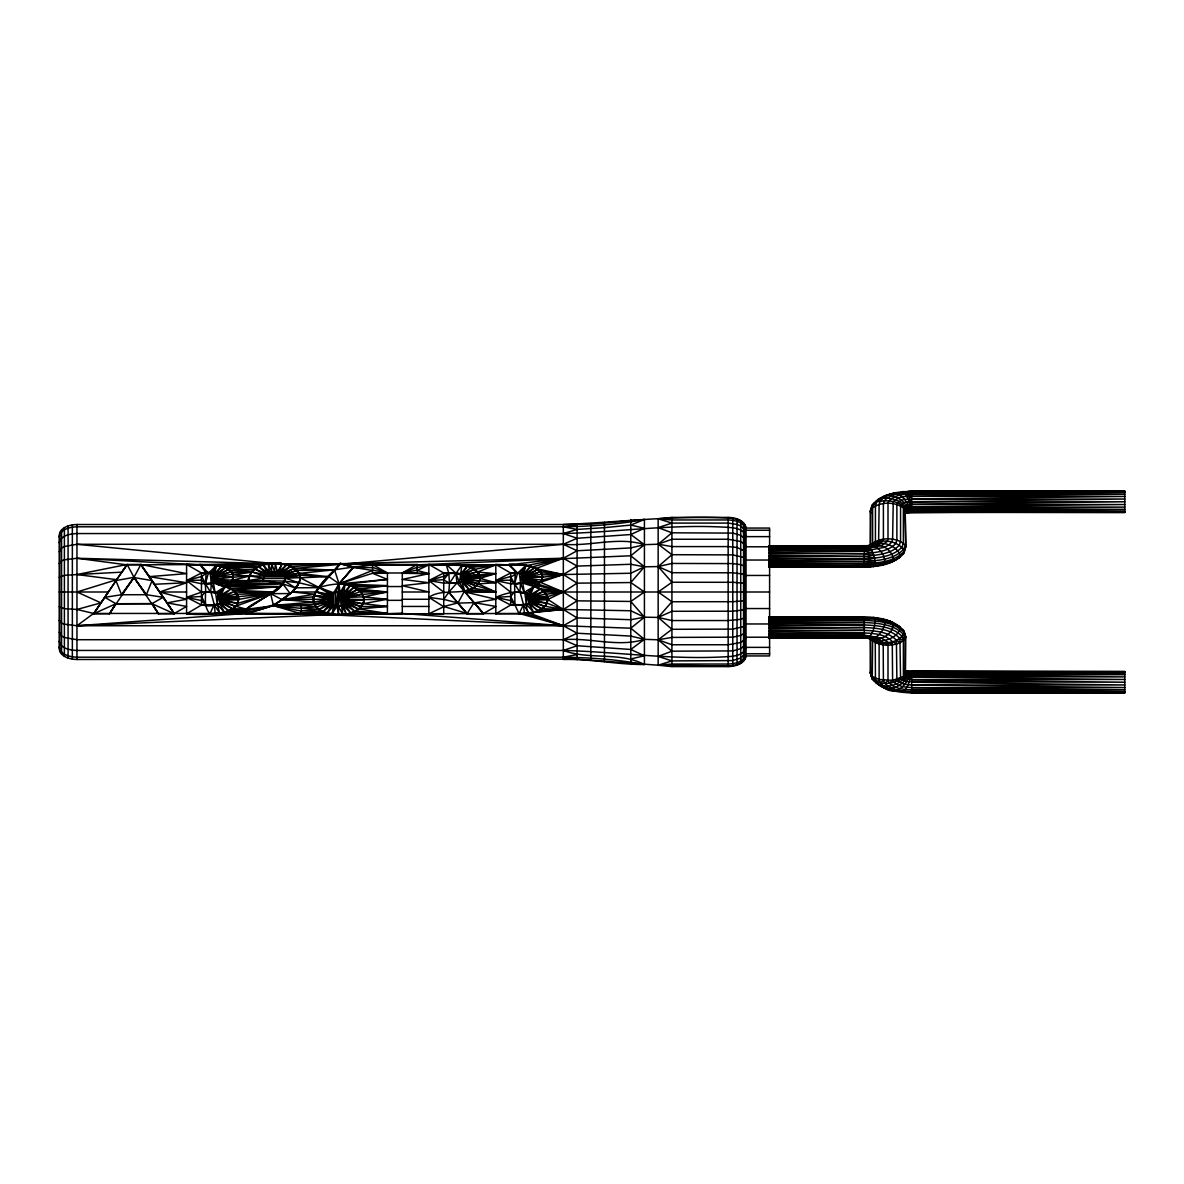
<?xml version="1.0" encoding="UTF-8"?>
<svg xmlns="http://www.w3.org/2000/svg" width="1184" height="1184" viewBox="0 0 1184 1184"><rect width="100%" height="100%" fill="white"/><g stroke="black" fill="none" stroke-linecap="round" stroke-linejoin="round"><path stroke-width="1.5" d="M201.472 592.163L186.584 597.328L201.472 605.024C234.343 609.153 226.129 588.019 201.472 592.163L186.584 580.56L201.472 572.982L206.134 572.982L213.919 574.122L215.222 582.395L218.152 579.583L231.191 582.306L248.226 580.737C251.467 560.683 280.712 559.396 294.387 568.483L334.48 570.126L340.326 563.273L353.498 567.018L339.053 583.89L343.982 584.26M331.934 593.569L319.28 587.59L333.725 592.829L339.053 583.756L353.498 567.018L334.48 569.785C318.629 585.162 298.264 607.999 331.801 614.511L336.863 606.193C358.678 607.777 345.743 583.475 330.41 594.546L319.28 587.59C332.689 582.942 357.08 580.101 363.725 596.914C365.797 610.115 349.191 615.369 338.668 615.014L338.387 606.297C344.988 605.734 351.322 603.144 347.03 594.856C324.875 581.492 322.137 615.843 346.527 603.944C358.515 590.668 322.107 587.057 329.019 602.464L319.103 609.612C300.425 593.658 333.77 576.179 340.326 563.273L315.921 592L292.004 592L273.46 605.66L246.094 613.786L246.094 609.124L270.633 593.643C279.143 591.467 293.588 574.921 278.122 572.035C271.98 570.658 263.248 573.263 263.1 580.737L283.287 583.579L284.796 581.078L285.048 576.43L299.034 573.115C301.95 577.984 298.99 583.742 296.044 587.812C283.272 602.449 265.216 610.086 246.094 612.335M353.779 611.728L348.096 613.712L355.126 611.462L358.722 608.976L387.42 606.445L363.177 603.692L387.42 599.267L364.036 599.607L363.177 603.884L358.722 609.242L347.756 602.848L361.386 606.756C371.051 592.932 350.701 582.439 339.053 583.756L334.48 569.785L299.049 573.411C295.867 567.772 289.754 565.108 283.553 564.457M443.734 592.163L428.86 580.56L443.734 572.982C450.038 574.077 467.295 569.356 463.003 581.462L456.965 582.942L455.929 573.47L461.878 565.094L460.68 573.914L461.745 582.04L464.838 579.183L464.202 575.972L455.929 573.174L446.19 564.457L462.056 565.538L495.8 564.886L474.547 569.46L477.507 572.02L495.8 573.633L479.86 578.325C474.355 557.59 444.222 566.84 428.86 564.457L428.86 613.786L443.734 606.726L428.86 597.328C443.689 587.072 465.519 597.728 478.173 583.89L495.8 582.735L479.86 578.325C479.964 571.576 473.215 567.417 467.369 566.026L462.1 574.462L461.745 582.04L452.51 583.135M201.472 576.534L186.584 580.56L201.472 583.756L213.564 582.868C221.6 586.642 234.61 586.805 238.25 596.662C240.707 606.948 228.186 612.794 219.691 613.297L214.26 604.698L205.75 604.832L201.472 600.628L186.584 597.328L201.472 596.47L205.024 592.148C232.538 590.742 227.372 609.494 201.472 604.832M210.663 592.355L211.344 583.342L215.118 592.858L217.368 593.332C228.956 585.473 244.215 573.16 221.467 566.263L215.429 574.373C217.442 575.454 219.203 577.481 218.122 579.834C208.784 585.518 229.888 585.962 233.056 590.194C255.581 616.642 197.121 615.31 186.584 613.786L186.584 564.457L258.512 566.944C252.888 569.03 248.655 574.58 248.226 580.737L263.1 580.56L263.499 578.532L285.403 578.458C283.938 571.073 273.904 571.413 268.235 573.056L258.512 566.544L251.482 571.842L248.226 580.737L232.715 580.16L229.282 584.097L215.118 592.858L210.663 592.355L205.424 583.756C227.95 584.615 216.08 568.557 201.472 573.278M477.507 572.02L495.8 564.886L471.395 567.388L462.1 574.462L464.75 576.904L464.838 579.183L463.003 581.3L459.51 582.617L455.929 573.47L443.734 573.278M479.86 578.325L479.653 576.134L464.75 576.904L479.106 574.314L479.653 576.386L495.8 573.633L464.202 575.972L463.299 575.158L474.547 569.09L462.1 574.462M479.653 576.386L464.986 577.984L464.838 579.183M510.674 583.89L514.626 583.756L519.865 592.355L528.686 594.057L532.534 597.298C533.954 607.954 516.594 603.988 510.674 605.024L495.8 597.328C506.19 592.858 523.313 587.93 532.608 597.387C533.718 607.673 516.49 603.825 510.674 604.832M59.2 563.584L61.583 560.92L64.395 559.81L76.96 558.256L127.102 564.886L266.282 564.235L216.776 565.7C223.243 566.633 232.671 569.075 233.337 576.963L218.359 578.902L231.191 582.306L263.1 580.737L264.506 576.149L266.785 573.9L269.656 572.775L279.942 572.479L290.983 566.189L294.387 568.483L563.332 544.285L577.096 538.261L630.791 534.532L644.422 544.67L630.791 547.911L577.096 550.767L563.332 558.256L340.326 563.732L281.896 564.117C281.452 562.874 252.606 564.605 275.413 563.732L417.168 564.886L630.791 555.784L644.422 544.67L658.156 544.211L671.92 546.594L728.16 546.594L737.04 547.467L745.313 551.404L745.313 653.612L740.725 658.038L732.763 660.583L671.92 660.909L658.156 665.216L577.096 659.148L76.96 659.488C70.034 659.355 60.295 656.928 59.2 648.832L59.2 535.168C60.295 527.072 70.034 524.645 76.96 524.512L563.332 524.512C618.3 522.41 672.971 515.158 728.16 518.044C734.968 518.207 744.203 520.412 745.92 528.064L745.92 655.936C744.825 664.032 735.086 666.459 728.16 666.592L671.92 666.592L658.156 665.216L658.156 518.784L671.92 517.408L728.16 517.408C735.086 517.541 744.825 519.968 745.92 528.064M510.674 580.308L514.626 583.89L522.78 582.868C530.861 586.657 545.232 586.983 547.704 597.861C548 611.876 529.84 614.126 519.11 613.786L514.951 605.024L514.626 583.756L520.546 583.342L524.334 592.858C529.47 587.205 544.477 585.251 542.168 574.847C536.544 562.903 519.658 565.478 509.076 564.886L372.546 564.886L353.498 567.417L339.053 583.756L336.863 605.971L338.668 615.014C326.858 615.932 305.383 606.09 316.084 591.778L330.41 594.546L330.218 603.677L322.788 611.802C367.38 620.608 309.068 609.745 301.343 613.445L93.61 613.445L76.96 609.464L64.395 608.665L59.2 606.711M223.184 601.117L223.406 597.387C221.171 603.84 221.926 605.838 228.956 611.003L219.824 603.633L217.249 604.106L219.691 613.297M294.387 568.483L281.718 573.204L268.013 573.456L265.601 574.862L263.499 578.532M519.11 613.786L528.893 613.297L523.461 604.698L514.951 604.832L510.674 600.628L495.8 597.328L510.674 596.47L514.226 592.148L520.161 592.37L523.476 604.491L519.11 613.786L495.8 613.786L495.8 564.457L525.977 565.286L537.862 569.356L540.496 571.635L542.553 576.963L541.917 580.16L526.569 593.332L530.358 594.93L532.534 597.298C530.817 604.506 530.136 604.55 538.158 611.003L528.922 612.957L519.11 613.445L346.631 613.978L76.96 625.744L64.395 624.19L61.583 623.08L59.2 620.416M216.835 581.448L216.613 575.024L225.419 567.61L215.429 574.373L216.835 581.448L217.59 576.105L218.122 579.834C219.188 573.826 212.395 573.737 208.502 573.041L199.874 564.457L210.012 565.375M510.674 573.278C515.795 573.87 528.404 571.117 527.324 579.834L524.423 582.395L523.121 574.122L522.011 573.559L510.674 572.982L495.8 580.56L510.674 592.163M479.106 574.595L477.507 571.709L464.202 575.972L463.003 581.462L462.1 574.728L460.68 573.914L467.369 566.026L462.056 565.538L467.369 566.426L495.8 564.886M217.368 593.332L219.484 594.057L224.738 586.568L231.191 582.454L233.337 576.963L218.152 576.712L231.294 571.635L217.575 575.853L228.66 569.356L231.916 572.745L233.337 577.2L249.202 575.898L264.506 576.149L251.482 571.842L265.601 574.862L254.56 568.897L266.785 573.9L258.512 566.544M443.734 576.327L428.86 580.56L443.734 583.12L456.965 582.809L483.575 613.786L467.044 613.786L457.912 603.115L464.454 591.127C471.114 589.75 479.846 586.198 479.86 578.103L464.986 577.984L464.202 576.238L463.802 580.87L463.299 575.424M215.222 582.395L215.399 574.64L213.919 574.122L213.49 583.031L215.118 592.858M519.214 565.375C493.21 560.21 526.658 571.724 510.674 576.771L514.626 583.89L522.706 583.031L526.036 581.448L525.814 575.024L534.635 567.61L524.63 574.373L527.354 576.712L527.679 578.354L524.423 582.395L524.63 574.373L530.669 566.263L535.864 568.557L563.332 574.536L630.791 573.248L644.422 566.81L658.156 566.574L671.92 563.451L732.763 563.599L740.725 564.65L745.313 566.47M451.015 583.164L459.51 582.469L464.454 591.127C471.143 589.81 479.89 586.213 479.86 578.103L464.838 578.976L464.483 580.027L464.764 577.156L464.838 578.976L495.8 582.735M524.423 582.395C533.407 585.458 555.548 592.607 544.906 606.238C542.198 609.523 537.196 610.752 533.747 612.454C523.343 616.982 527.339 598.497 527.013 593.436L529.026 603.633L533.747 612.454L526.451 604.299L523.476 604.491M469.219 589.824L463.003 581.3L495.8 592L465.179 592L461.745 581.892L469.219 589.78L495.8 592L478.173 583.89L479.416 581.107L464.498 579.834L478.203 583.727L463.802 580.693L475.953 586.228M301.343 605.66L273.46 605.66L246.094 609.39L270.633 593.658L283.287 583.579L229.282 584.097L218.152 579.583L232.715 580.16L249.202 576.149L232.952 574.847L251.452 572.183L229.74 570.496L254.545 569.267C235.468 572.035 218.685 563.614 199.874 564.886L76.96 558.256L275.413 563.732C287.875 558.67 279.054 572.42 274.57 571.739L271.61 563.421L271.669 572.301L269.848 572.42L263.174 564.798L260.066 566.233M509.076 564.457L517.704 573.041L524.616 574.64L526.036 581.448L527.679 578.147L542.553 576.963L541.917 580.16L563.332 574.536L577.096 566.085L630.791 564.28L644.422 566.81L630.791 582.543L577.096 583.164L563.332 592L547.866 599.415L547.052 603.337L544.906 606.238L538.158 611.003L529.026 603.633L526.466 604.106L524.793 592.918L520.161 592.37M338.343 592.148L338.387 606.297L342.901 614.822L341.421 605.823L341.924 592.503L345.077 584.171L343.76 593.021L350.124 585.31L361.12 592L364.036 599.726L348.969 600.554L363.177 603.884L348.584 601.65L361.386 606.756M387.42 579.42L339.053 583.89L372.546 573.278L387.42 579.42L345.624 584.378L350.124 585.31L345.55 593.85L346.66 603.662L347.03 594.856L348.14 596.055L347.859 602.538L349.162 599.104M326.947 613.416L333.77 605.572L330.218 603.485L329.122 595.73L328.264 601.102L331.86 604.758L322.788 611.802L301.343 613.445L326.947 613.416L331.86 604.758L333.533 592.873L333.77 605.572L331.801 614.511L335.516 606.016L335.398 592.4L339.053 583.756L328.634 576.504L300.292 577.851L299.034 573.115L294.387 568.128L282.961 574.225L266.504 574.388M219.484 594.057L219.824 603.633L224.531 612.454L209.894 613.786L214.274 604.491L210.959 592.37M199.874 564.457L206.134 572.982L205.424 583.89L211.344 583.475L212.38 573.737L213.49 583.031M577.096 566.085L563.332 558.256L525.977 565.7L530.669 566.263L523.432 573.929L525.977 565.286L517.482 573.322L514.626 583.89L515.336 573.278M519.865 592.355L520.546 583.342L522.78 582.868L524.334 592.858M745.313 632.596L740.725 635.512L732.763 637.184L671.92 637.406L658.156 639.789L644.422 639.33L630.791 628.216L563.332 625.744L402.294 613.445L338.668 614.659L246.094 613.445L224.56 612.128L246.094 612.01L228.986 610.692L246.094 609.124C258.008 598.586 279.246 594.087 285.403 578.251L300.292 577.614C299.789 584.319 295.068 589.425 290.213 593.569L270.633 593.658L238.65 599.415L237.851 603.337L235.705 606.238L232.73 608.976L224.531 612.454L217.234 604.299L214.274 604.491M428.86 597.328L443.734 599.474L448.78 592.148L449.52 583.12L443.734 579.894L448.795 573.278L446.19 564.457M768.786 567.136L864.32 567.136L874.428 566.085C876.012 559.144 873.185 550.826 868.153 545.854L768.786 545.824M1100.913 512.08L911.68 512.139L904.28 512.998L909.534 512.036C911.118 505.08 908.291 496.777 903.259 491.804C892.026 492.544 879.712 495.963 872.238 505.02L870.24 511.325L870.24 546.934M519.436 573.441L520.546 583.475L521.582 573.737L522.706 583.031L523.121 574.122L526.791 575.853L540.496 571.635L527.354 576.712L542.553 576.963M870.24 637.066L870.24 672.675L872.268 679.024C881.429 686.483 897.798 683.952 905.449 675.28L905.76 637.066L903.732 630.717L899.13 627.624M342.901 614.822L346.631 613.978M334.48 570.126L297.066 570.436L284.219 575.35L283.228 574.151L297.066 570.436L299.049 573.411L328.634 576.756L299.966 575.291L285.048 576.43M745.313 551.404L745.313 530.388L740.725 525.962L737.04 524.408L728.16 523.091L671.92 523.091L658.156 518.784L671.92 519.954L728.16 519.954C734.968 520.131 744.706 522.262 745.92 530.24L745.313 530.388M745.92 653.76C744.706 661.738 734.968 663.869 728.16 664.046L671.92 664.046L658.156 665.216L728.16 665.956C734.509 665.763 741.954 664.076 745.313 658.126L745.313 653.612M526.036 581.448L526.791 575.853L537.862 569.356L525.814 575.024M223.613 600.155L223.776 599.074M532.386 601.117L532.992 599.074M882.82 686.394L884.122 687.8C894.926 696.547 909.608 684.766 908.409 672.882L906.012 670.958L1124.8 671.565L1124.8 692.877L911.68 692.877C897.738 692.433 881.828 690.346 872.268 679.024L872.623 641.003L869.988 637.821C878.025 647.589 896.11 647.337 905.153 639.108L905.76 637.066L903.732 630.717C894.172 619.395 878.262 617.308 864.32 616.864L768.786 616.864M532.83 600.155L532.608 597.387L543.796 591.304L547.319 596.292L547.866 599.533L532.83 600.288L547.052 603.159L563.332 609.464L577.096 617.915L630.791 619.72L644.422 617.19L658.156 617.426L671.92 620.549L728.16 620.549L740.725 619.35L745.313 617.53M216.524 581.522C223.273 587.856 238.088 588.019 238.65 599.533L223.776 599.178L222.562 596.07L222.326 602.256L232.73 608.976L221.334 602.937L219.839 603.44L221.393 595.049L221.349 602.774L222.562 596.07L219.824 594.176M529.041 603.44L530.595 595.049L530.55 602.774L531.764 596.07L540.126 588.951L543.796 591.304L531.631 595.981L531.527 602.094L541.932 608.976L530.55 602.937L529.041 603.44L529.041 594.176M232.715 580.16L233.337 576.963M59.2 537.107C60.414 529.115 70.152 526.984 76.96 526.806L563.332 526.806C590.476 526.406 617.737 524.512 644.422 519.48L644.422 664.52C617.323 664.653 590.52 658.718 563.332 659.488L563.332 524.512L590.831 524.142L644.422 519.48L630.791 525.074L604.462 527.65L577.096 529.426L563.332 526.806L577.096 524.852M223.406 597.387L222.326 602.094L235.705 606.474L223.184 601.265L237.851 603.337L270.633 593.643L273.134 592L233.056 590.194L280.371 586.672L227.269 585.37L217.604 580.722L217.59 576.105M296.044 587.812L319.28 587.649L299.138 582.794L284.663 581.211L295.808 588.048L282.872 583.978L290.213 593.569L282.103 599.578L313.405 602.049L273.46 605.453L314.293 604.299L301.343 605.453L273.46 605.453L282.103 599.578L314.5 594.205L292.004 592L299.064 582.794L300.292 577.614M59.2 542.775C60.784 535.153 70.448 533.836 76.96 533.555L563.332 533.555C618.314 532.104 672.986 523.757 728.16 527.398C734.672 527.694 744.336 528.996 745.92 536.633M745.92 647.367C744.336 655.004 734.672 656.306 728.16 656.602C672.986 660.243 618.314 651.896 563.332 650.445L76.96 650.445C70.448 650.164 60.784 648.847 59.2 641.225M895.563 690.849C889.214 689.044 881.074 686.72 879.12 679.527L879.12 643.904L868.523 638.146C879.002 644.895 898.182 645.014 904.354 632.744C894.32 621.926 878.128 621.067 864.32 620.372L768.786 620.194M905.449 675.28L905.153 670.632L906.559 673.874L911.68 675.072L1124.8 676.893L908.454 676.848L905.153 674.732L905.153 639.108L903.836 634.713C893.935 624.042 877.951 623.198 864.32 622.503L768.786 622.355M266.489 564.546L216.776 565.7L221.467 566.263L214.215 573.929L216.776 565.286L208.28 573.322L205.424 583.89L201.472 580.308M906.115 513.027L907.536 512.376C911.192 504.576 902.593 495.474 895.4 493.121L886.061 495.415L877.847 499.5L873.718 504.991M899.322 556.302L903.762 553.239L905.76 546.934L905.153 509.268L908.424 507.004L1124.8 507.107L911.68 508.928L906.559 510.126L905.153 513.368L906.559 510.126C903.244 500.107 889.776 496.851 880.304 498.434L872.238 505.02L870.24 511.325L870.847 513.368M768.786 566.233L864.32 566.662C876.53 567.062 889.983 565.094 899.677 557.205L900.21 555.281C895.814 543.708 878.809 540.141 868.464 545.883L873.955 543.604L875.435 541.354L875.435 505.731L876.678 501.957C886.357 499.604 901.512 500.299 905.967 510.704L905.375 512.687M745.313 658.126L745.92 655.936M872.268 679.024L870.24 672.675L870.847 670.632M768.786 627.52L864.32 627.52C876.604 628.142 890.99 628.911 899.914 638.516L900.565 678.269L906.426 681.658L1124.8 682.221L911.68 679.631L907.669 679.202L903.94 677.233L905.76 672.675M59.2 551.818L61.583 548.044L64.395 546.49L76.96 544.285L563.332 544.285C590.372 546.653 618.314 536.293 644.422 544.67M745.92 637.214L745.313 639.153L740.725 642.542L728.16 644.747L671.92 644.747L658.156 639.789L671.92 629.296L732.763 629.118L743.537 626.632L745.92 623.968M873.955 503.304L872.623 507.374L872.623 542.997L869.974 546.209C878.883 537.654 898.893 540.067 904.354 551.256L903.762 553.239C898.153 560.654 889.125 562.977 880.6 565.138L891.937 562.015L899.677 557.205M870.625 545.572L870.847 509.268C879.653 501.172 896.347 501.172 905.153 509.268L905.76 546.934L904.354 551.256C894.32 562.074 878.128 562.933 864.32 563.628L768.786 563.806M174.374 613.786L152.07 580.574L133.999 577.555L146.416 594.708L152.07 580.574L140.896 564.457L127.102 564.457L93.61 613.786L109.49 613.786L133.999 577.318L140.896 564.457L174.374 613.786L158.478 613.786L133.999 577.318L127.102 564.457L115.928 580.574L121.582 594.738L146.416 594.708L163.2 597.313L174.374 613.786L152.04 603.751L115.928 603.751L93.61 613.786L116.668 579.672L76.96 574.536L64.395 575.335L59.2 577.289M230.11 588.611L280.371 586.672L224.738 586.657L221.156 594.93L230.924 588.951L222.414 595.981L234.595 591.304L223.317 597.298L238.117 596.292L223.776 599.178L238.502 597.861M281.896 563.673L278.122 572.035L271.669 572.301L279.202 572.568L278.122 572.035L286.883 564.694L340.326 563.732L372.546 564.886M212.809 573.559L216.776 565.286L210.619 573.219M522.011 573.559L525.977 565.286L519.82 573.219M875.257 641.55L875.435 678.269L874.044 680.77L870.847 674.732L870.654 638.457M345.077 584.171L340.282 592.266L338.387 606.075L331.905 604.565L331.786 593.628M473.052 588.211L495.8 592L464.454 591.142L474.014 602.612L467.044 613.786L448.78 592.148L456.965 582.942M330.277 594.605L327.909 599.208L330.218 603.677L319.103 609.612L322.788 611.492L301.343 610.811L319.088 609.316L301.343 608.147L316.202 606.859L301.343 605.453L301.343 613.786L246.094 613.786M93.61 613.786L108.321 592L59.2 592M910.141 509.016L911.68 506.796L1124.8 504.532L907.536 504.473L903.377 507.374L903.377 542.997L902.045 547.067C892.603 557.353 877.3 557.797 864.32 559.07L768.786 559.144M528.686 594.057L533.954 586.568L538.498 583.964L541.917 579.982L527.561 578.902L527.324 579.834L526.791 576.105L527.561 578.902L540.392 582.306L563.332 592L577.096 600.836L630.791 601.457L644.422 592L630.791 582.543M909.993 506.737L911.68 504.369L1124.8 501.779L906.115 501.853L902.045 503.496L900.565 505.731L900.565 541.354L899.322 545.128C890.56 554.734 876.338 554.926 864.32 556.48L768.786 556.48M141.947 566.352L163.2 597.313L152.04 603.574L158.478 613.786L152.04 603.574L115.928 603.751L104.784 597.313L121.582 594.738L133.999 577.318L115.928 580.574M127.102 564.886L121.878 572.153L76.96 574.536L127.102 564.457M121.582 594.708L133.999 577.555L146.416 594.738M901.527 679.083L905.153 674.732M745.92 608.546L743.537 609.923L732.763 611.21L671.92 611.299L658.156 617.426L671.92 629.296M907.477 671.594L905.745 671.047L907.048 672.468C907.832 686.098 884.744 695.245 876.87 682.117L879.12 679.527L892.603 680.312L903.377 676.626L903.377 641.003L902.326 636.681C892.81 626.425 877.433 625.596 864.32 624.93L768.786 624.856M745.313 644.91L740.725 648.699L732.763 650.889L671.92 651.185L658.156 656.395L671.92 660.909M658.156 617.426L671.92 601.738L732.763 601.694L745.313 600.702M909.993 510.822L911.68 508.928L1124.8 509.312L911.68 510.763L906.026 512.05M882.805 497.65L884.063 496.244L892.144 493.743L911.68 491.123L1124.8 491.123L1124.8 512.435L907.847 512.406L1124.8 512.065L911.68 511.962L905.804 512.909L907.062 511.503C908.232 502.134 896.702 496.17 888.651 495.208L883.486 497.916L880.23 501.084L879.12 504.473L878.617 541.65L874.784 544.314L866.466 546.224L838.598 546.416M868.938 546.756C877.285 539.948 894.305 550.131 893.195 560.609L884.744 563.229L864.32 565.464L768.786 565.567M909.534 504.147L911.68 501.779L1124.8 499.026L904.28 499.322L898.863 501.498L896.88 504.473L896.88 540.096L895.77 543.5C887.896 552.114 875.124 552.321 864.32 553.668L768.786 553.698M870.847 544.892C879.653 536.796 896.347 536.796 905.153 544.892L903.762 549.154C893.876 559.854 877.921 560.535 864.32 561.497L768.786 561.645M768.786 632.907L864.32 632.952C873.97 633.44 885.262 634.047 892.262 641.58L892.603 680.312L895.726 683.938L902.46 686.661L911.68 687.652L1124.8 687.549L911.68 685.033L904.606 684.278L899.44 682.191L898.034 680.815L900.565 678.269M880.556 682.961L883.397 680.312L883.205 642.705C878.484 637.599 870.832 637.199 864.32 636.859L768.786 636.814M402.294 613.445L342.946 614.466L387.42 613.445L355.141 611.166L361.386 606.534L387.42 606.445M893.876 682.147L896.88 679.527L896.406 640.248C888.37 631.59 875.39 630.894 864.32 630.332L768.786 630.302M745.313 583.298L732.763 582.306L671.92 582.262L658.156 566.574L671.92 554.704L732.763 554.882L743.537 557.368L745.92 560.032M908.809 501.409L911.68 498.967L1124.8 496.451L911.68 496.348C905.316 496.052 897.872 496.821 893.254 501.705L892.603 539.312L891.626 542.257L888.814 545.01L884.315 547.363L864.32 551.048L768.786 551.093M905.331 671.239L911.68 672.038L1124.8 671.935L911.68 671.565L911.68 692.877L1124.8 692.507L911.68 691.56C902.415 691.086 891.552 690.509 884.818 683.257L888 680.578L888 644.954L887.763 642.424L881.473 638.043L864.32 635.172L768.786 635.127M768.786 637.747L868.242 638.087C873.156 633.055 876.071 624.812 874.399 617.87L873.644 617.367M911.68 691.56L1124.8 691.456L911.68 689.872C903.984 689.488 894.956 688.999 889.376 682.99L892.603 680.312M671.92 554.704L658.156 544.211L671.92 532.815L732.763 533.111L740.725 535.301L745.313 539.09M630.791 628.216L644.422 617.19L630.791 601.457M290.983 566.189L281.718 573.204L282.961 574.225L268.013 573.456L263.174 564.798L268.132 563.776L271.906 571.961L274.57 572.05L275.413 563.273L277.293 572.227M206.134 573.278L201.472 576.771C210.678 587.131 200.2 602.908 209.894 613.786M59.2 632.182L61.583 635.956L64.395 637.51L76.96 639.715L563.332 639.715L577.096 645.739L630.791 649.468L644.422 639.33L630.791 636.089L577.096 633.233L563.332 625.744L528.922 612.957L563.332 609.464L630.791 610.752L644.422 617.19M577.096 617.915L563.332 625.744L76.96 625.744L93.61 613.445M901.572 492.174L911.68 491.123L1124.8 491.493L911.68 492.44C902.238 492.677 891.212 493.402 884.374 500.743L883.397 503.688L883.397 539.312L880.852 543.16L877.818 544.744L864.32 547.141L768.786 547.186M866.466 546.224L867.191 545.691C876.619 543.19 887.615 555.829 883.856 564.516L872.741 566.455L873.703 566.633M364.036 599.726L349.162 599.208L348.806 597.224L348.629 601.383L348.14 595.996L357.82 589.04L387.42 592L363.725 596.914L387.42 599.267M671.92 582.262L658.156 592L671.92 601.738M443.734 576.564L448.795 573.278L455.929 573.174M577.096 600.836L563.332 609.464L533.777 612.128M907.847 498.716L911.68 496.348L1124.8 494.246L911.68 494.128C903.777 494.098 894.542 494.838 888.814 500.95L888 503.422L888 539.046L887.186 541.517L881.059 545.794L864.32 548.828L768.786 548.873M909.534 512.036L911.68 510.763L1124.8 511.014L908.809 512.568M186.584 613.786L201.472 605.024L201.472 572.982L186.584 564.457M495.8 613.786L510.674 605.024L510.674 572.982L495.8 564.457M174.374 613.445L186.584 606.445L167.018 602.863L186.584 599.267L159.677 592L186.584 582.735L149.243 576.638L186.584 573.633L140.896 564.457M402.294 592L428.86 592L402.294 585.68L428.86 582.735L402.294 579.42L428.86 573.633L417.168 573.278L417.168 564.457L402.294 572.982L402.294 613.786L387.42 613.786L387.42 572.982L372.546 564.457L372.546 573.278L387.42 573.278M483.575 613.445L495.8 606.445L474.014 602.612L457.912 603.115L448.78 592.163M357.82 589.04L347.03 594.901L354.208 586.924L345.55 593.85L345.106 604.61L343.7 592.992L343.286 605.364L341.924 592.503M876.323 501.054L881.177 498.494M577.096 633.233L563.332 639.715C590.372 637.347 618.314 647.707 644.422 639.33M216.613 575.024L228.66 569.356L226.662 568.557L258.512 566.944L222.784 567.032M630.791 534.532L644.422 528.227L630.791 525.074M892.144 493.743L895.4 493.121M906.737 496.259L911.68 494.128L1124.8 492.544L911.68 492.44L905.553 494.202M339.053 583.89L372.546 570.436L353.498 567.417L340.326 563.732L290.983 566.588L288.245 565.612M417.168 567.254L402.294 572.982L417.168 570.096M535.864 568.557L563.332 558.256L509.076 564.886M363.695 596.869L348.792 597.284L348.14 595.996L360.646 591.467M316.232 607.126L329.019 602.464L314.308 604.506L328.264 601.102L313.405 602.212L327.909 599.208L328.086 597.89L313.938 595.419L327.909 599.208L282.103 599.578L313.449 596.81M658.156 544.211L671.92 539.253L728.16 539.253L740.725 541.458L745.313 544.847L745.92 546.786M577.096 645.739L563.332 650.445C589.321 660.258 619.336 651.422 644.422 664.52C617.737 659.488 590.476 657.594 563.332 657.194L76.96 657.194C70.152 657.016 60.414 654.885 59.2 646.893M671.92 523.091L658.156 527.605L671.92 532.815M116.668 579.672L76.96 592L100.966 602.863L76.96 609.464M577.096 529.426L563.332 533.555L577.096 538.261M547.452 596.662L563.332 592L526.806 580.722L526.791 576.105M531.986 567.032L563.332 558.256M510.674 583.756L495.8 580.56L510.674 576.534M223.317 597.298L236.859 593.761M546.061 593.761L532.534 597.298L531.527 602.094L544.906 606.474L532.386 601.265L547.052 603.337M463.299 575.158L477.507 571.709M417.168 567.639L428.86 564.886L417.168 570.436L428.86 573.633L402.294 573.278L417.168 573.278M630.791 658.926L644.422 655.773L630.791 649.468M867.191 545.691L768.786 546.15M246.094 610.87L273.46 605.66L301.343 608.398M577.096 654.574L563.332 657.194L577.096 659.148M218.152 576.712L232.804 574.136M527.354 576.712L542.006 574.136M904.369 492.692L911.68 491.419L1124.8 491.123M248.226 580.56L263.544 578.162L249.202 575.898M546.357 594.19L563.332 592L536.47 585.37L526.806 580.56L533.954 586.568L540.126 588.951L530.358 594.93L533.954 586.568L525.74 581.522M348.14 596.055L362.63 594.205L348.806 597.224L348.984 600.362M358.145 589.321L387.42 585.68L345.624 584.378M362.778 594.442L387.42 592L359.758 590.624M238.25 596.662L270.633 593.643L282.103 599.696M547.704 597.861L532.992 599.178L532.534 597.298L547.319 596.292L532.992 599.178L547.866 599.533M871.069 566.529L768.786 566.973L871.069 566.588M76.96 625.744L246.094 613.445L219.706 612.957M299.064 582.794L285.403 578.251L299.966 575.291L300.292 577.851L319.28 587.649M904.946 491.982L1124.8 491.493L903.259 491.804M428.86 580.56L443.734 579.701M864.32 566.662L874.428 566.085L768.786 564.812M238.65 599.533L223.613 600.288L237.851 603.337M186.584 582.735L154.468 584.274L152.07 580.574M538.187 610.692L563.332 609.464L547.866 599.415M354.578 587.175L387.42 585.68L350.523 585.532M227.269 585.37L283.287 583.579L231.191 582.454M231.916 572.745L251.452 572.183M186.584 580.56L201.472 580.13M495.8 580.56L510.674 580.13M237.155 594.19L270.633 593.643L273.46 605.66L301.343 613.786M538.498 584.097L527.354 579.583L540.392 582.306L563.332 574.536L538.942 570.496L542.168 574.847L563.332 574.536L577.096 583.164M271.595 563.865L199.874 564.886L275.413 563.732L76.96 544.285M768.786 628.763L864.32 627.52M768.786 626.099L864.32 624.93M768.786 631.457L864.32 630.332M768.786 623.509L864.32 622.503M768.786 633.899L864.32 632.952M768.786 621.186L864.32 620.372M228.986 610.692L246.094 610.574M768.786 619.188L874.887 619.099L893.18 623.346L899.662 626.75L900.21 628.719C896.54 639.227 881.355 643.208 871.587 639.39M768.786 635.882L864.32 635.172M768.786 617.767L864.32 617.338L768.786 617.19M768.786 637.288L864.32 636.859M904.961 692.048L990.682 692.048M902.297 491.626L990.682 491.952M1124.8 671.565L907.758 671.654L909.504 671.92C911.177 678.861 908.261 687.105 903.348 692.137L901.601 691.87M905.346 671.284L911.68 673.237L1124.8 672.986L911.68 672.038M911.68 675.072L1124.8 674.688L911.68 673.237M744.736 528.064L769.6 528.064L769.6 655.936L744.736 655.936M744.736 530.24L769.6 530.24M744.736 536.633L769.6 536.633M744.736 546.786L769.6 546.786M744.736 560.032L769.6 560.032M372.546 564.457L417.168 564.457M768.786 566.707L864.32 566.84M372.546 572.982L417.168 572.982M744.736 575.454L769.6 575.454M387.42 586.554L402.294 586.554M159.677 592L186.584 592M273.134 592L235.364 592L270.633 593.643L235.705 606.238L246.094 609.124L232.745 608.694M361.12 592L387.42 592M544.566 592L769.6 592M402.294 599.267L428.86 599.267M387.42 600.332L402.294 600.332M402.294 606.445L428.86 606.445M744.736 608.546L769.6 608.546M428.86 613.786L443.734 613.786L443.734 572.982L428.86 564.457M744.736 623.968L769.6 623.968M744.736 637.214L769.6 637.214M768.786 638.176L864.32 638.176L864.32 616.864L768.786 617.027L874.399 617.87M744.736 647.367L769.6 647.367M744.736 653.76L769.6 653.76M911.68 679.631L1124.8 679.468L911.68 677.204M911.68 685.033L1124.8 684.974L911.68 682.221M911.68 689.872L1124.8 689.754L911.68 687.652M911.68 692.403L1124.8 692.507L911.68 692.581L892.203 690.302M911.68 512.139L1124.8 512.435M265.394 575.32L284.219 575.35M264.328 576.667L285.063 576.697L284.338 575.232L299.034 573.115L299.937 575.483M768.786 618.433L864.32 618.536M911.68 692.581L1124.8 692.877M768.786 546.712L864.32 547.141L870.447 548.251M246.094 613.445L215.222 613.652L214.26 604.698M838.598 637.584L868.242 638.087M768.786 548.118L864.32 548.828L871.631 550.308M768.786 562.814L864.32 563.628L874.887 564.872M768.786 550.101L864.32 551.048L872.741 552.765M768.786 552.543L864.32 553.668L873.703 555.459M768.786 557.901L864.32 559.07L874.887 560.787M768.786 560.491L864.32 561.497L875.05 563.066M353.498 567.417L372.546 567.639M768.786 555.237L864.32 556.48L874.428 558.197M263.1 580.737L284.796 581.078M351.086 612.838L387.42 613.445L358.722 608.976M301.343 613.445L563.332 625.744L524.438 613.312M541.946 608.694L563.332 609.464L544.906 606.238M446.19 564.886L458.519 565.39M541.118 572.745L563.332 574.536L542.553 577.2L542.168 574.847M542.257 590.194L563.332 592L539.327 588.611L536.47 585.37M313.938 595.419L328.456 596.825L329.019 602.301M283.553 564.309L286.883 564.694L279.942 572.479L281.244 573.278L269.656 572.775L268.132 563.776M864.32 546.12L869.263 546.742M515.336 572.982L517.482 573.322M206.134 572.982L208.28 573.322M872.652 617.604L883.797 619.439L891.878 621.94L893.18 623.346C894.394 633.884 877.314 643.978 868.952 637.273M372.546 570.096L387.42 572.982L372.546 567.254M273.46 605.66L301.343 611.107M465.179 592L495.8 599.267L474.384 602.863L483.575 613.786L474.014 602.612M340.326 563.732L353.498 567.018M443.734 599.37L457.912 602.937L443.734 606.489L467.044 613.445L457.912 603.115M519.11 613.445L563.332 625.744M229.282 584.097L217.59 580.56L224.738 586.657M329.226 595.656L316.084 591.778L328.456 596.825L328.264 600.939L327.909 599.104M468.701 566.87L471.395 567.758M872.623 676.626L879.12 679.527M333.784 605.364L336.863 605.971L335.398 592.4M358.722 609.242L346.527 603.944L355.126 611.462L344.944 604.891L351.041 613.179L343.108 605.631L346.572 614.318L341.48 606.016M658.156 566.574L671.92 572.701L732.763 572.79L743.537 574.077L745.92 575.454M887.763 642.424L892.603 644.688M883.205 642.705L888 644.954M563.332 544.285L577.096 550.767M892.262 641.58L896.88 643.904M899.662 626.75L889.791 621.126L880.437 618.892L882.332 618.818L884.729 620.742C885.81 629.622 875.849 641.669 866.496 637.821L875.02 639.671L883.397 644.688M873.718 679.009L876.338 682.99L881.207 685.536M896.406 640.248L900.565 642.646M463.003 581.3L473.052 588.152M899.914 638.516L903.377 641.003M872.43 640.204L875.435 642.646M630.791 555.784L644.422 566.81M658.156 639.789L671.92 651.185M902.326 636.681L905.153 639.108M876.338 682.99C885.321 689.946 902.785 684.544 906.559 673.874L906.012 671.92M870.847 639.108L872.623 641.003M896.88 679.527L898.034 680.815M903.836 634.713L905.76 637.066M870.24 672.675L872.164 675.028M888 680.578L889.376 682.99M510.674 596.396L514.951 604.832M201.472 596.396L205.75 604.832M883.397 680.312L884.818 683.257M875.435 678.269L876.87 682.117M904.354 632.744L905.153 635.009M870.847 674.732L871.646 676.996M905.153 670.632L905.967 673.296M219.839 603.44L217.812 593.436L217.249 604.106L215.577 592.918M339.053 583.756L341.421 605.823M745.313 525.874L745.92 530.24M878.942 642.409L879.12 643.904M210.219 573.441L211.344 583.342M523.461 604.698L524.423 613.652M527.368 576.963L527.546 579.139M218.167 576.963L218.344 579.139M459.51 582.469L460.68 574.196L455.929 573.47L449.52 583.253L448.795 573.278M911.68 491.123L911.68 512.435M864.32 545.824L864.32 567.136M745.313 525.311L745.313 658.689M743.537 522.736L743.537 661.264M740.725 520.531L740.725 663.469M737.04 518.829L737.04 665.171M732.763 517.778L732.763 666.222M728.16 517.408L728.16 666.592M671.92 517.408L671.92 666.592M630.791 519.569L630.791 664.431M604.462 522.351L604.462 661.649M590.831 523.55L590.831 660.45M577.096 524.275L577.096 659.725M76.96 524.512L76.96 659.488M72.357 524.882L72.357 659.118M68.08 525.933L68.08 658.067M64.395 527.635L64.395 656.365M61.583 529.84L61.583 654.16M59.807 532.415L59.807 651.585M115.928 603.574L109.49 613.786L115.928 603.574"/></g></svg>
